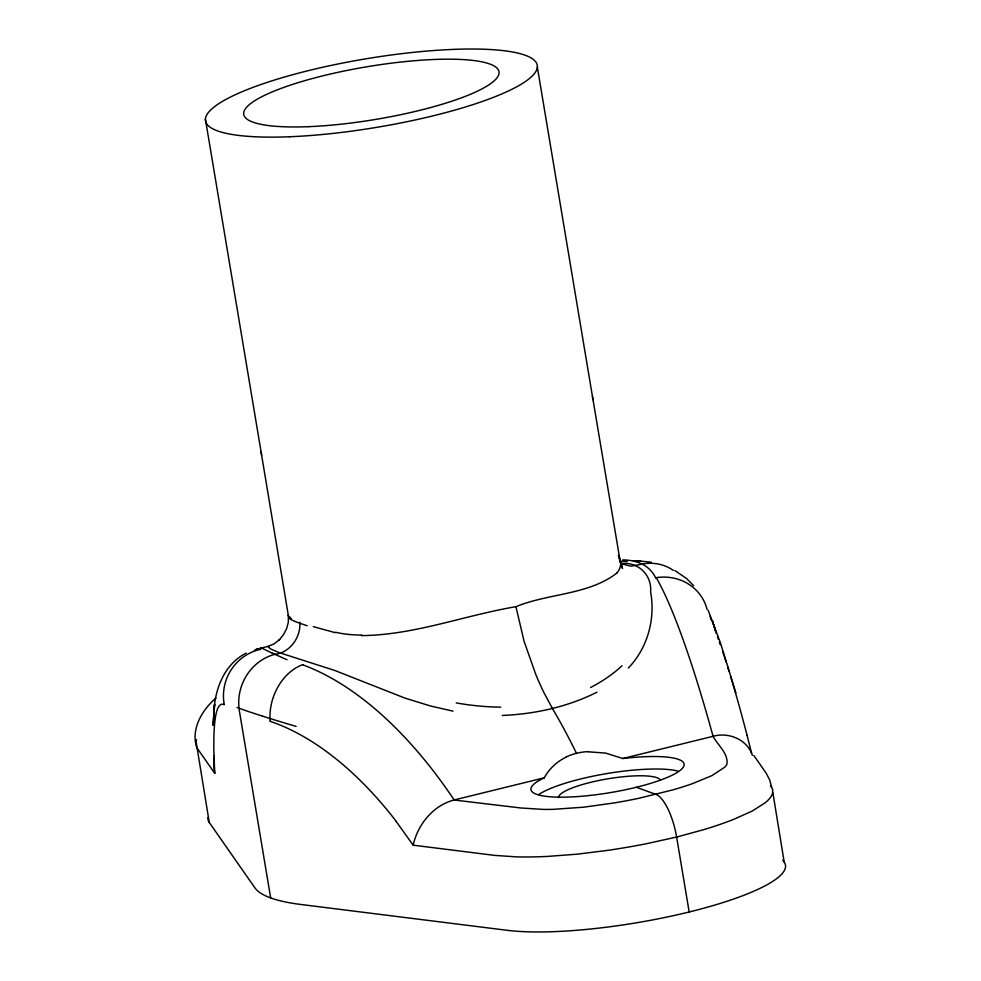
<?xml version="1.0" encoding="UTF-8"?>
<svg xmlns="http://www.w3.org/2000/svg" width="981" height="981" viewBox="0 0 981 981"><rect width="100%" height="100%" fill="white"/><g stroke="black" fill="none" stroke-linecap="round" stroke-linejoin="round"><path stroke-width="1.47" d="M213.993 712.476C214.581 689.336 224.49 663.818 246.305 653.101M396.263 821.575L413.173 845.181L494.583 855.383L516.006 856.854A164.097 33.832 -9.5 0 0 547.582 856.413L576.877 854.206L607.999 850.331A164.097 33.832 -9.5 0 0 646.271 843.746L676.632 837.063L704.432 829.448A164.097 33.832 -9.5 0 0 733.383 819.491L752.096 811.115L764.935 802.961A164.097 33.832 -9.5 0 0 772.439 793.801L772.77 789.717L770.539 785.634M214.066 757.406L213.711 765.352L214.753 773.359L196.752 747.571C190.657 729.079 202.135 709.864 215.967 698.031M413.173 845.181C417.722 824.567 433.124 805.438 454.019 800.005L544.283 777.81C549.115 768.883 556.828 761.563 566.025 757.234M617.38 572.683C588.833 595.087 548.771 593.137 515.932 606.687C464.283 615.406 414.35 635.112 361.474 635.614M628.306 668.061C647.607 648.073 655.566 619.023 650.611 591.874C652.132 575.332 638.337 561.831 621.844 563.413M597 692.181C567.729 706.896 534.878 714.082 502.272 715.468M256.299 649.287L268.144 646.356L274.104 643.867L279.659 639.551L279.009 640.213L283.362 634.854L286.513 628.87L288.34 622.371L288.377 615.7L261.044 451.665M588.11 751.802L605.682 753.101L622.776 758.509L713.04 736.314C728.442 731.801 747.252 739.453 752.341 755.309M636.828 560.776L651.298 562.187M633.285 560.703L640.654 560.825M454.019 800.005L520.727 807.964L543.155 809.411A101.521 20.932 -9.5 0 0 553.529 809.325L583.597 807.191L613.689 803.01A124.808 25.739 -9.5 0 0 638.202 798.424L672.623 789.95A124.808 25.739 -9.5 0 0 692.427 783.66L711.899 775.64L724.665 767.24A101.521 20.932 -9.5 0 0 726.921 764.211C728.576 753.543 717.736 745.155 713.04 736.314M453.063 711.151L430.524 706.001L404.834 698.055L334.889 670.501L278.727 652.463L270.118 648.735L268.046 646.418L268.929 647.006M335.244 632.671L313.295 626.651M636.313 787.277L655.958 794.389A38.823 13.06 76.2 0 1 676.632 837.063L689.165 911.987A156.482 32.263 -9.5 0 1 507.116 930.307L300.836 904.47A247.212 50.975 -9.5 0 1 254.913 887.842L209.284 822.495A156.482 32.263 -9.5 0 1 207.984 817.59M622.077 563.989L630.942 566.184L640.323 564.492A47.591 43.728 -70.1 0 1 673.346 570.378M291.357 618.704L288.377 615.7A146.304 7.174 -38.7 0 1 287.85 615.467M674.903 570.525L686.761 578.692L693.677 585.706M753.837 755.48L766.259 773.273L769.693 780.018L771.667 787.24M782.777 860.129L784.211 862.164A156.482 32.263 -9.5 0 1 689.165 911.987M618.398 555.381L620.384 562.554L592.414 396.189M708.172 610.329L720.471 642.935L735.873 692.917M620.041 560.543L622.53 568.514L619.219 557.183M747.056 735.309L751.593 753.114M710.195 616.301L710.967 619.722M515.932 606.687L524.062 641.243L535.896 674.72A145.58 48.952 76.2 0 0 544.001 692.77L552.352 708.356A387.336 130.252 76.2 0 1 576.558 753.494M209.284 822.495L195.979 741.011A164.097 33.832 -9.5 0 1 196.605 739.564M537.343 67.1L593.002 399.721M205.385 119.044L261.645 455.196M270.67 897.922L239.376 710.906A47.591 43.728 -70.1 0 1 275.207 654.278C290.18 652.512 301.179 636.816 299.757 622.248M772.82 792.39L784.211 862.164M214.753 773.359L214.017 755.603M622.8 559.881A217.745 78.198 -43.8 0 1 655.762 578.14M286.979 659.735A217.745 3.777 22.2 0 1 272.117 653.039M271.835 652.917A217.745 3.765 22.2 0 1 260.86 647.546M254.398 650.452A399.659 49.823 79 0 1 260.627 649.557M224.22 704.395A47.591 47.272 -66.2 0 1 260.566 649.263M656.375 577.932A399.659 49.823 79 0 1 713.04 736.179M656.326 577.65A47.591 44.464 -25.2 0 1 707.105 609.52M622.776 758.509A77.634 16.015 -9.5 0 1 679.919 770.576A77.634 16.015 -9.5 0 1 573.051 796.854A77.634 16.015 -9.5 0 1 544.283 777.81M588.06 751.593A55.672 44.304 14 0 0 576.472 753.31A55.672 44.243 14.2 0 0 565.914 757.087M302.871 664.848A399.659 212.313 72.9 0 1 454.093 799.846M270.143 721.023A47.591 36.53 -70.8 0 1 302.847 664.578M620.691 562.665A146.304 44.93 21.3 0 1 617.159 572.585M622.003 665.78A147.395 88.548 -4.2 0 1 590.574 687.497M361.793 635.05A146.304 85.445 -30.2 0 1 335.588 632.267M307.188 625.731A156.715 10.865 10.8 0 1 295.342 621.513M295.232 621.488A156.715 10.521 10.7 0 1 289.113 618.3M500.751 707.142A147.395 81.006 5.5 0 1 456.202 702.887M539.047 794.316A77.634 16.015 -9.5 0 1 606.736 773.592A77.634 16.015 -9.5 0 1 677.736 771.017M213.968 755.444A353.847 33.771 79.3 0 1 224.269 704.714M262.467 716.13A225.704 9.246 14.4 0 1 237.046 707.485M621.01 561.255A47.591 39.338 83.4 0 1 627.215 561.561M296.115 726.418A225.704 9.246 14.4 0 1 262.528 716.142M270.167 721.317A353.847 196.617 72.4 0 1 396.312 821.453M717.467 636.804A353.847 33.771 79.3 0 1 718.399 639.33M719.331 641.942A353.847 33.771 79.3 0 1 720.275 644.603M722.678 651.568A353.847 33.771 79.3 0 1 726.112 661.991M727.608 666.7A353.847 33.771 79.3 0 1 729.128 671.544M730.649 676.534A353.847 33.771 79.3 0 1 747.056 735.198M558.532 797.602A51.76 10.668 -9.5 0 1 606.675 779.012A51.76 10.668 -9.5 0 1 660.397 780.054M213.6 717.43L213.049 725.364L214.618 704.125L213.6 717.43M716.105 632.843L712.304 620.483L716.118 632.868M289.567 136.751A168.217 34.691 -9.5 0 0 537.367 66.218A168.217 34.691 -9.5 0 0 287.163 76.26A168.217 34.691 -9.5 0 0 289.567 136.751M308.439 126.672A129.394 26.683 -9.5 0 0 499.059 72.41A129.394 26.683 -9.5 0 0 306.599 80.135A129.394 26.683 -9.5 0 0 308.439 126.672"/></g></svg>
